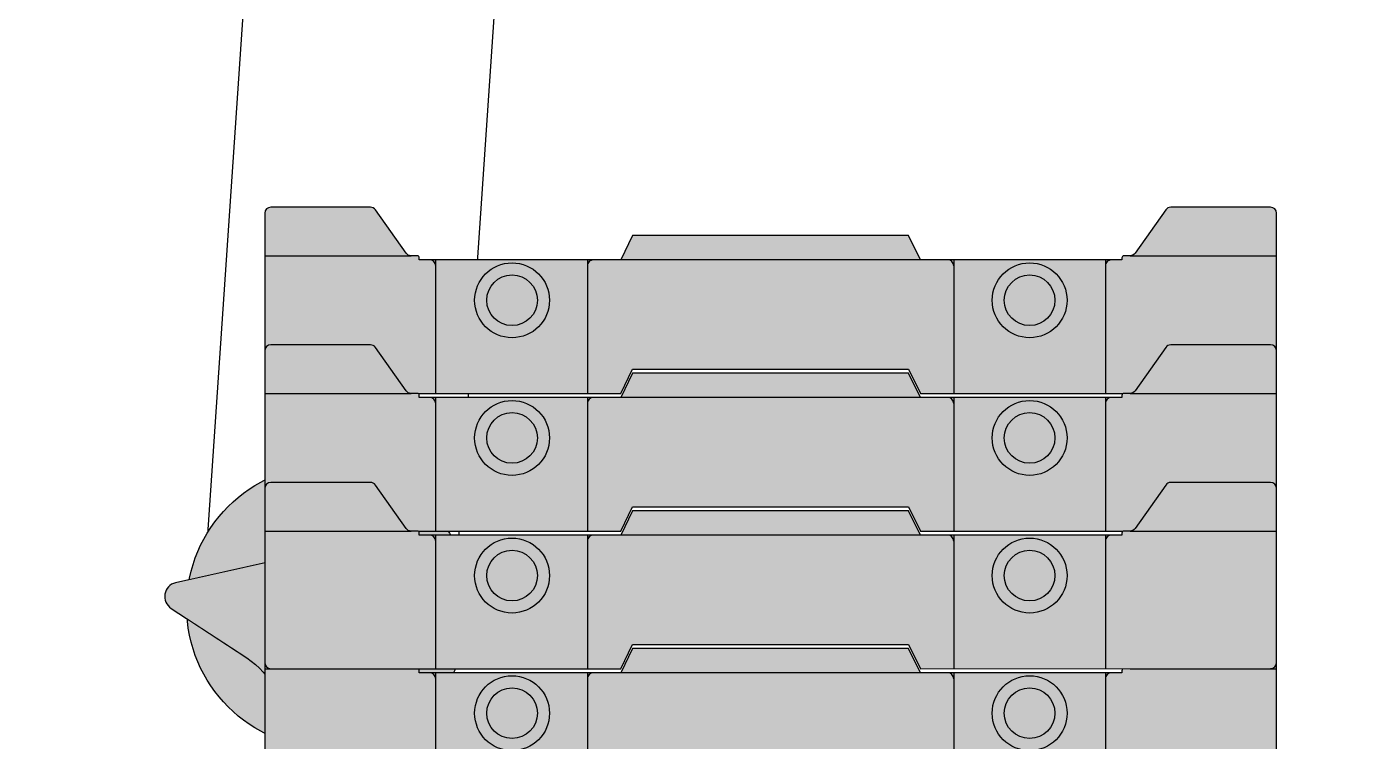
# Model space of a CAD drawing. Header units: millimetres. Extents: x 3847 to 29691, y 5505 to 44718.
# Drawn here: x 6124 to 9386, y 25791 to 27558 of the extents above; entities that cross this region are included whole.
import ezdxf
from ezdxf.enums import TextEntityAlignment as Align

# ---------------------------------------------------------------- set-up
doc = ezdxf.new("R2010")
doc.units = ezdxf.units.MM
doc.set_wipeout_variables(frame=1)
doc.layers.add('Техника. Кран Liebherr LR 1750', color=251, linetype='Continuous', lineweight=30)
doc.layers.add('Техника. Кран Liebherr LR 1750. Штриховка', color=7, linetype='Continuous', lineweight=15, true_color=0xefd96b)
doc.styles.get("Standard").update_dxf_attribs({"font": ''})
doc.styles.get('Standard').set_extended_font_data('Mipgost')

# ---------------------------------------------------------------- blocks, each defined once
blk = doc.blocks.new('BLOCK-20150606.23495026')
at = {"color": 0, "linetype": 'ByBlock', "lineweight": -2, "transparency": 16777216}
blk.add_wipeout([(-315.0061841530769, -244.138573537708), (-324.81701572673956, -277.88872280702435), (-351.847929157585, -300.35324396733813), (-386.8233791916582, -303.8235302353751), (-417.74168595977244, -287.10876734562135), (-417.74168595977244, -287.10876734562135), (-513.561807197596, -189.8484154427333), (-513.561807197596, -189.8484154427333), (-514.1728231372435, -189.093901804109), (-514.6265017287988, -188.23552715109236), (-514.9057369064685, -187.30565671660952), (-515.0000000374075, -186.33935150006437), (-515.0000000373566, -180.00000003080004), (-540.0000000374475, -180.00000003076002), (-540.0000000374312, -175.00000003073), (-11403.174797070786, -175.00000000653654), (-11403.174797070786, -175.00000000653654), (-11412.60442914633, -179.8947537966742), (-11422.28068229392, -184.28185999210655), (-11432.176250955536, -188.1489385547211), (-11442.26321068356, -191.48507691986651), (-11442.26321068356, -191.48507691986651), (-11570.00000003312, -230.00000000509772), (-12225.00000003762, -229.99999999227202), (-12225.000000035412, 230.00000000807086), (-11570.000000035316, 229.99999999596457), (-11442.263210682286, 191.48507690943643), (-11442.263210682286, 191.48507690943643), (-11432.17625095457, 188.14893854417824), (-11422.280682293273, 184.28185998147183), (-11412.604429146006, 179.89475378596217), (-11403.174797070786, 174.99999999576357), (-11403.174797070786, 174.99999999576357), (-690.3338314032453, 174.99999991332697), (-690.3338314032453, 174.99999991332697), (-660.8310083237438, 209.95308852064227), (-617.0000000359696, 223.02893210062757), (-573.1689917483964, 209.95308851996742), (-543.6661686694333, 174.9999999121983), (-543.6661686694333, 174.9999999121983), (-540.0000000363652, 174.999999912171), (-540.0000000363498, 179.9999999122765), (-315.00000003567766, 179.99999991157438), (-315.0000000355476, 174.99999991203367), (-243.64826218661983, 174.99999991101413), (-243.64826218661983, 174.99999991101413), (-234.5732552851232, 186.98277709937247), (-224.90959120147818, 198.49608660995818), (-214.68151722135372, 209.51104017614307), (-203.9146968021587, 219.99999996579209), (-203.9146968021587, 219.99999996579209), (-39.73356541664907, 219.99999996310726), (-39.73356541664907, 219.99999996310726), (-28.966744998391732, 209.51104017396938), (-18.738671019152207, 198.4960866083684), (-9.07500693633392, 186.98277709843114), (-3.559671313269064e-08, 174.99999991078585), (-3.559671313269064e-08, 174.99999991078585), (-3.559671313269064e-08, 174.99999991078585), (86.56491351613658, 152.09048532507677), (150.46513962295649, 89.36017988767708), (174.97012783195714, 3.233321883634744), (153.66390801976104, -83.74009425075928), (92.12493909405202, -148.78842566927142), (6.465540011419762, -174.880521514071), (-3.746117727132514e-08, -175.00000003478635), (-315.00000003720106, -175.0000000324626), (-315.0000000375021, -245.00000003383957)], dxfattribs=at).dxf.layer = 'Техника. Кран Liebherr LR 1750'
blk = doc.blocks.new('BLOCK-20150606.23523762')
at = {"color": 0, "linetype": 'ByBlock', "lineweight": -2, "transparency": 16777216}
blk.add_wipeout([(272.1831848633087, 310.48581840051565), (254.24913879576764, 373.02977628204417), (225.0484955635245, 431.1735559206468), (185.59037616232558, 482.907814291284), (137.23838126437983, 526.4447097390321), (81.66346766504515, 560.2796865273438), (20.78620306222595, 583.2434695414172), (-43.289605261967104, 594.5424723045105), (-108.34961418553154, 593.786221879828), (-172.14546840800188, 581.00085290336), (-232.47249951075977, 556.6282044185115), (-287.24591527835105, 521.5105507242555), (-334.5728463167623, 476.8614939108737), (-372.8177601688737, 424.224023984179), (-400.65898233451344, 365.4171959438688), (-417.1343709316985, 302.4732665589722), (-421.674566566039, 237.56746327882604), (-414.1226683534358, 172.9428123379846), (-394.73965612859547, 110.83262385871171), (-364.19537145772324, 53.38331272460101), (-323.54536913515335, 2.5802223952304075), (-274.19443913399004, -39.82098494441226), (-217.84805962564516, -72.35500086837521), (-156.4534587634142, -93.89750909760579), (-92.13232202740117, -103.70403982086532), (-27.10747064227391, -101.43569721419641), (36.37395507193645, -87.17087106277376), (96.11815277263668, -61.402527752837045), (150.0604719042107, -25.02117425208712), (196.3367642572515, 20.715916187675475), (233.34780553223442, 74.22815310205453), (259.81456161583617, 133.6662511390059), (274.8223896681427, 196.97613798925636), (278.23086582879444, 245.70308743941132)], dxfattribs=at)
at = {"layer": 'Техника. Кран Liebherr LR 1750. Штриховка', "true_color": 0xadadad, "transparency": 16777216}
h = blk.add_hatch(color=253, dxfattribs=at)
h.dxf.hatch_style = 1
edge = h.paths.add_edge_path()
edge.add_arc((-71.76913417113246, 245.7030874394113), 349.9999999999269, 0, 360)
at = {"color": 0, "linetype": 'ByBlock', "lineweight": -2, "transparency": 16777216}
blk.add_circle((-71.76913417113246, 245.7030874394113), 349.9999999999269, dxfattribs=at)
blk.add_wipeout([(394.6520101493067, -329.2545772047607), (394.6520101493067, -329.2545772047607), (388.1367082568359, -317.90603425284644), (380.6571083649609, -307.1685219087818), (372.27013474517094, -297.12375912500124), (363.03961733091256, -287.8481926114911), (292.35940555983416, -222.7644788189382), (292.35940555983416, -222.7644788189382), (273.8983707312135, -204.2133457921343), (257.1244234915109, -184.12382022477948), (242.1652237076208, -162.64879553684523), (229.1346199225227, -139.95170963319867), (229.13461992252257, -139.95170963319845), (154.36836386638686, 4.530565257552325), (154.3683638663868, 4.530565257552325), (137.31586553460966, 50.621225661850076), (132.01777366344007, 99.47884429379087), (138.7939786526262, 148.15347548709383), (157.2353439723616, 193.706222067334), (167.9561691980633, 210.86549346591323), (303.30919760381016, 404.9193807680256), (303.30919760381016, 404.9193807680256), (309.55406131953464, 423.1028878261636), (305.25242881659847, 441.8414632675094), (291.7022983954971, 455.4808260580676), (272.9923610929646, 459.9053596941276), (272.9923610929646, 459.9053596941276), (-100.25990722494305, 382.7734192066098), (-100.25990722494294, 382.7734192066098), (-119.1061569252584, 377.45742807659985), (-137.02633774245604, 369.5638858464017), (-153.66987161165432, 359.24721633508034), (-168.71115590885177, 346.70924775353296), (-168.71115590885165, 346.70924775353296), (-425.3175545951526, 100.21201995437127), (-425.3175545951526, 100.21201995437127), (-434.6880542233721, 82.57102991022725), (-432.8829960481884, 62.67749935368056), (-420.4903292075036, 47.0112106548263), (-401.54663151662686, 40.675035876876564), (-401.54663151662675, 40.675035876876564), (-178.09512120746888, 32.96569568095242), (-178.09512120746888, 32.96569568095242), (-129.55217806706287, 25.302840659098365), (-84.3433612387795, 6.033705836658328), (-45.19830751247568, -23.678268930822696), (-14.480533261475202, -62.03912164401481), (-7.146231125661956, -75.00519614043901), (69.27081854183048, -222.67755207778305), (69.27081854183051, -222.67755207778305), (80.27365556463744, -246.42396066714866), (89.16498759254674, -271.03896743564303), (95.87714622009398, -296.3352373188136), (100.35904786721213, -322.1202504285467), (100.3590478672121, -322.1202504285467), (112.66822651489656, -417.4096320949851), (112.66822651489659, -417.4096320949851), (114.90917733863262, -430.30213865054304), (118.26525665264279, -442.9502735928014), (122.71092266689175, -455.25777697769865), (128.21234117864503, -467.1309812730035), (128.21234117864503, -467.1309812730034), (151.19174185610768, -511.5375927666247), (151.19174185610768, -511.5375927666247), (175.85835707942545, -546.187498014776), (209.25919204016893, -572.5207861536738), (248.70873718438466, -588.4201958343991), (291.03515173298933, -592.6073752837104), (332.83528750754704, -584.7456649411962), (370.74831044175187, -565.4671657187073), (401.72591993387516, -536.321916527208), (423.2774397374243, -499.65326732331334), (433.6700744775925, -458.4094679900983), (432.06823067540654, -415.9066217711161), (418.60070052542534, -375.5620623864801), (417.63141082684143, -373.66118869843206)], dxfattribs=at)
at = {"layer": 'Техника. Кран Liebherr LR 1750. Штриховка', "transparency": 16777216}
h = blk.add_hatch(color=256, dxfattribs=at)
h.dxf.hatch_style = 1
edge = h.paths.add_edge_path()
edge.add_line((417.6314108268416, -373.6611886984319), (394.6520101493069, -329.2545772047605))
edge.add_arc((261.4321756666371, -398.1927792359637), 149.9999999962831, 27.36052596609641, 47.36052596717816)
edge.add_line((363.0396173309127, -287.848192611491), (292.3594055598344, -222.764478818938))
edge.add_arc((495.5742888858576, -2.075305568908306), 299.9999999916515, 207.3605259665919, 227.3605259676736, ccw=False)
edge.add_line((229.1346199225227, -139.9517096331983), (154.368363866387, 4.530565257552666))
edge.add_arc((331.9948098492395, 96.44816796859682), 200.0000000016114, 145.1041388165282, 207.3605259660174, ccw=False)
edge.add_line((167.9561691980634, 210.8654934659135), (303.3091976038103, 404.9193807680259))
edge.add_arc((274.6024354900001, 424.9424127297389), 34.99999999998096, 325.1041388168181, 452.6366581527806)
edge.add_line((272.9923610929648, 459.9053596941279), (-100.2599072249429, 382.7734192066101))
edge.add_arc((-71.76913417043026, 245.7030874377337), 140.0000000016914, 101.7420276916179, 133.8238069458017)
edge.add_line((-168.7111559088517, 346.7092477535334), (-425.3175545951526, 100.2120199543715))
edge.add_arc((-400.3780592342666, 75.65552242032352), 34.99999999993369, 135.4433433859364, 268.0866655555969)
edge.add_line((-401.5466315166268, 40.67503587687679), (-178.0951212074689, 32.96569568095251))
edge.add_arc((-184.7726771045967, -166.9227988517147), 199.9999999982385, 27.360525966592206, 88.08666555617788, ccw=False)
edge.add_line((-7.14623112566187, -75.00519614043878), (69.27081854183058, -222.6775520777828))
edge.add_arc((-197.1688504229597, -360.5539561424471), 299.999999993116, 7.3605259666856, 27.360525966527575, ccw=False)
edge.add_line((100.3590478672122, -322.1202504285466), (112.6682265148967, -417.4096320949851))
edge.add_arc((261.4321756679869, -398.1927792363539), 150.0000000047117, 187.3605259669308, 207.3605259667727)
edge.add_line((128.2123411786451, -467.1309812730033), (151.1917418561078, -511.5375927666246))
edge.add_arc((284.4895967378862, -442.7501614806728), 150.0000960633132, 207.2956818396928, 387.4253700935161)
at = {"color": 0, "linetype": 'ByBlock', "lineweight": -2, "transparency": 16777216}
for p, q in [((199.6455373852223, -105.2944760143728), (147.5152455389907, 19.19992946057755)), ((57.92109542351682, -178.4449211180909), (-12.72841804797645, -64.93861907403334)), ((166.9989767657244, -280.9809157348354), (220.2869105597492, -253.4056349209859)), ((227.0255117770866, -255.5483560026332), (332.7307548970275, -459.8187688797334)), ((270.5614988041052, -491.9899298291712), (164.8562556842226, -287.7195169521874)), ((277.3001000213262, -494.1326509109058), (330.5880338153511, -466.5573700970563))]:
    blk.add_line(p, q, dxfattribs=at)
blk.add_lwpolyline([(417.6314108268416, -373.6611886984319), (394.6520101493069, -329.2545772047605, 0.08748866353068012), (363.0396173309127, -287.848192611491), (292.3594055598344, -222.764478818938, -0.08748866353068004), (229.1346199225227, -139.9517096331983), (154.368363866387, 4.530565257552652, -0.2785296564077125), (167.9561691980634, 210.8654934659135), (303.3091976038103, 404.9193807680259, 0.6220367374451858), (272.9923610929648, 459.9053596941279), (-100.2599072249429, 382.7734192066101, 0.1409047302730653), (-168.7111559088517, 346.7092477535334), (-425.3175545951526, 100.2120199543715, 0.6534057206183268), (-401.5466315166268, 40.67503587687679), (-178.0951212074689, 32.96569568095251, -0.27134795046754), (-7.14623112566187, -75.00519614043878), (69.27081854183058, -222.6775520777828, -0.0874886635252292), (100.3590478672122, -322.1202504285466), (112.6682265148967, -417.4096320949851, 0.08748866352522928), (128.2123411786451, -467.1309812730033), (151.1917418561078, -511.5375927666246, 1.001132384420418), (417.6314108268416, -373.6611886984319)], format="xyb", dxfattribs=at)
blk.add_circle((-71.76913417113246, 245.7030874394113), 77.77421359151776, dxfattribs=at)
for centre, radius, start, end in [((125.8537116619118, -136.1937714177184), 79.99999999999326, 211.8798256300799, 22.72081665093137), ((222.5848506275506, -257.8462960705219), 5.000000000044653, 27.36052596781418, 117.3605259666905), ((169.296916833584, -285.421576884386), 5.00000000003417, 117.3605259666905, 207.3605259678141), ((272.9218760027143, -420.3960849856376), 70.00000000009113, 327.360525966177, 86.90708020213933), ((272.9218760027143, -420.3960849856376), 69.99999999995971, 147.360525966177, 267.3605259673175), ((328.2900937475206, -462.1167089475493), 5.000000000014558, 297.3605259666905, 27.36052596630731), ((275.002159953583, -489.6919897613407), 4.999999999978903, 207.3605259663073, 297.3605259648263)]:
    blk.add_arc(centre, radius, start, end, dxfattribs=at)
blk = doc.blocks.new('BLOCK-20150607.11570594')
at = {"color": 0, "linetype": 'ByBlock', "lineweight": -2, "transparency": 16777216}
blk.add_wipeout([(988.7704504667639, 230.00101186146276), (988.7704504667639, 230.00101186146276), (985.2189194468032, 229.57450243246922), (981.8693566225485, 228.31922885068207), (978.9122446777886, 226.30657591862382), (976.5157484295637, 223.65099903007285), (976.5157484295637, 223.65099903007285), (900.7780113422999, 116.35102469541198), (900.7780113422999, 116.35102469541198), (898.3815150943677, 113.69544780604588), (895.4244031496222, 111.68279487324025), (892.0748403251554, 110.42752129085238), (888.52330930483, 110.00101186146321), (888.52330930483, 110.00101186146321), (872.9623381593703, 110.00101186146321), (872.9623381593703, 110.00101186146321), (871.0489209975381, 109.62040952402367), (869.4268042534231, 108.53654576740155), (868.3429404967914, 106.91442902329277), (867.9623381593415, 105.00101186146321), (867.9623381593415, 100.0076273697814), (369.99999998956866, 100.0057177475951), (341.0256474618366, 160.00346396677583), (-341.0256474609631, 160.00346396677583), (-369.9999999995486, 100.00287994178143), (-867.9623381593409, 99.99696295516674), (-867.9623381593409, 105.00101186146321), (-867.9623381593409, 105.00101186146321), (-868.3429404967844, 106.91442902328822), (-869.426804253408, 108.53654576739541), (-871.0489209975153, 109.62040952401912), (-872.9623381593408, 110.00101186146321), (-888.5233093039569, 110.00101186146321), (-888.5233093039569, 110.00101186146321), (-892.0748403243429, 110.42752129109022), (-895.4244031487959, 111.68279487376753), (-898.3815150934336, 113.69544780688966), (-900.7780113411511, 116.35102469656977), (-900.7780113411511, 116.35102469656931), (-976.5157484286608, 223.65099903007285), (-976.5157484286608, 223.65099903007285), (-978.9122446767718, 226.3065759189285), (-981.8693566214929, 228.31922885130984), (-985.2189194457864, 229.57450243342032), (-988.7704504658611, 230.001011862719), (-988.7704504658611, 230.001011862719), (-1235.0000000004509, 230.00101186146276), (-1235.0000000004509, 230.00101186146276), (-1240.7402514859273, 228.8592048491323), (-1245.606601718249, 225.60761357926094), (-1248.8581929881204, 220.74126334693915), (-1250.000000000451, 215.00101186146276), (-1250.000000000451, -214.9992450941461), (-1250.000000000451, -214.9992450941461), (-1248.8585075643468, -220.7387370665631), (-1245.607764253593, -225.60468414916727), (-1240.7425299216472, -228.8564941033892), (-1235.0032883271485, -229.9992447337097), (-1235.0032883271485, -229.9992447337097), (-369.9999999995486, -229.9996234495593), (-341.0256474609631, -169.99903942462333), (341.0256474618366, -169.99903942462333), (370.0000000004514, -229.9996234495593), (1235.00328832712, -229.97482714622697), (1235.00328832712, -229.97482714622697), (1240.742529921022, -228.83207651572116), (1245.6077642523926, -225.580266561627), (1248.8585075627357, -220.71431947940823), (1249.9999999986908, -214.9748275075217), (1249.9999999986908, -214.9748275075217), (1249.9999999995491, 215.00101186146276), (1249.9999999995491, 215.00101186146276), (1248.8581929874254, 220.7412633468009), (1245.6066017177984, 225.60761357907427), (1240.7402514857206, 228.8592048489936), (1235.0000000004513, 230.00101186146276)], dxfattribs=at)
at = {"layer": 'Техника. Кран Liebherr LR 1750. Штриховка', "true_color": 0xadadad, "transparency": 16777216}
h = blk.add_hatch(color=253, dxfattribs=at)
h.dxf.hatch_style = 1
edge = h.paths.add_edge_path()
edge.add_line((1235.000000000451, 230.0010118614628), (988.7704504667636, 230.0010118614628))
edge.add_arc((988.7704504655862, 215.001011860768), 15.0000000006948, 89.99999999550289, 144.783626365361)
edge.add_line((976.5157484295632, 223.6509990300729), (900.7780113422997, 116.3510246954122))
edge.add_arc((888.52330930483, 125.0010118614628), 15.00000000000008, 270, 324.7836263787031, ccw=False)
edge.add_line((888.52330930483, 110.0010118614628), (872.9623381593701, 110.0010118614628))
edge.add_arc((872.9623381593556, 105.0010118614482), 5.000000000014552, 89.99999999983325, 179.9999999998332)
edge.add_line((867.962338159341, 105.0010118614628), (867.962338159341, 100.0076273697814))
edge.add_line((867.962338159341, 100.0076273697814), (369.9999999895684, 100.0057177475948))
edge.add_line((369.9999999895684, 100.0057177475948), (341.0256474618363, 160.0034639667756))
edge.add_line((341.0256474618363, 160.0034639667756), (-341.0256474609632, 160.0034639667756))
edge.add_line((-341.0256474609632, 160.0034639667756), (-369.9999999995489, 100.0028799417814))
edge.add_line((-369.9999999995489, 100.0028799417814), (-867.962338159341, 99.99696295516696))
edge.add_line((-867.962338159341, 99.99696295516696), (-867.962338159341, 105.0010118614628))
edge.add_arc((-872.962338159341, 105.0010118614628), 5, 0, 90)
edge.add_line((-872.962338159341, 110.0010118614628), (-888.5233093039569, 110.0010118614628))
edge.add_arc((-888.523309303096, 125.0010118610167), 14.99999999955394, 215.2163736150032, 269.9999999967114, ccw=False)
edge.add_line((-900.7780113411513, 116.3510246965695), (-976.515748428661, 223.6509990300729))
edge.add_arc((-988.7704504658959, 215.001011861396), 15.00000000132279, 35.21637363000981, 89.999999999868)
edge.add_line((-988.7704504658614, 230.0010118627188), (-1235.000000000451, 230.0010118614628))
edge.add_arc((-1235.000000000451, 215.0010118614628), 15, 90, 180)
edge.add_line((-1250.000000000451, 215.0010118614628), (-1250.000000000451, -214.9992450941463))
edge.add_arc((-1235.000000000451, -214.9992450941463), 15, 179.9999999999999, 269.987439517137)
edge.add_line((-1235.003288327149, -229.9992447337099), (-369.9999999995489, -229.9996234495593))
edge.add_line((-369.9999999995489, -229.9996234495593), (-341.0256474609632, -169.9990394246233))
edge.add_line((-341.0256474609632, -169.9990394246233), (341.0256474618363, -169.9990394246233))
edge.add_line((341.0256474618363, -169.9990394246233), (370.0000000004511, -229.9996234495593))
edge.add_line((370.0000000004511, -229.9996234495593), (1235.00328832712, -229.9748271462267))
edge.add_arc((1234.999999999549, -214.9748275075218), 14.99999999914158, 270.0125604861988, 360.0000000000003)
edge.add_line((1249.999999998691, -214.9748275075217), (1249.999999999549, 215.0010118614628))
edge.add_arc((1235, 215.0010118619139), 14.99999999954889, 359.9999999982769, 449.9999999982769)
at = {"layer": 'Техника. Кран Liebherr LR 1750. Штриховка', "true_color": 0x8c8c8c, "transparency": 16777216}
h = blk.add_hatch(color=252, dxfattribs=at)
h.dxf.hatch_style = 1
h.paths.add_polyline_path([(-827.5822736290429, 99.99744276715876), (-827.5822736290429, -229.9994231108302), (-452.5822736290429, -229.9995872933778), (-452.5822736290429, 100.0018986663511)])
h.paths.add_polyline_path([(-546.2441514651437, 0.007627369781403104, -1), (-731.2441514651437, 0.007627369781403104, -1)], flags=16)
h.paths.add_polyline_path([(-576.2441514651437, 0.007627369781403104, -1), (-701.2441514651437, 0.007627369781403104, -1)], flags=0)
h = blk.add_hatch(color=252, dxfattribs=at)
h.dxf.hatch_style = 1
h.paths.add_polyline_path([(827.4999999995489, 100.0074722018646), (452.4999999995489, 100.0060341245943), (452.4999999995489, -229.997258493203), (827.4999999995489, -229.9865086915836)])
h.paths.add_polyline_path([(547.4999999995489, 0.007627369781403104, -1), (732.4999999995489, 0.007627369781403104, -1)], flags=16)
h.paths.add_polyline_path([(577.4999999995489, 0.007627369781403104, -1), (702.4999999995489, 0.007627369781403104, -1)], flags=0)
at = {"color": 0, "linetype": 'ByBlock', "lineweight": -2, "transparency": 16777216}
for p, q in [((-827.5822736290429, 100.0076273697814), (-827.5822736290429, -229.9992447328223)), ((-452.5822736290429, 100.0076273697814), (-452.5822736290429, -229.9992447328223)), ((452.4999999995489, 100.0076273697814), (452.4999999995489, -230.0010118727187)), ((827.4999999995489, 100.0076273697814), (827.4999999995489, -230.0010118727187)), ((888.52330930483, 110.0010118614628), (1250.000000000451, 110.0010118614628))]:
    blk.add_line(p, q, dxfattribs=at)
blk.add_lwpolyline([(1235.000000000451, 230.0010118614628), (988.7704504667636, 230.0010118614628, 0.2436980353142994), (976.5157484295632, 223.6509990300729), (900.7780113422997, 116.3510246954122, -0.2436980353551851), (888.52330930483, 110.0010118614628), (872.9623381593701, 110.0010118614628, 0.414213562373095), (867.962338159341, 105.0010118614628), (867.962338159341, 100.0076273697814), (369.9999999895684, 100.0057177475948), (341.0256474618363, 160.0034639667756), (-341.0256474609632, 160.0034639667756), (-369.9999999995489, 100.0028799417814), (-867.962338159341, 99.99696295516696), (-867.962338159341, 105.0010118614628, 0.414213562373095), (-872.962338159341, 110.0010118614628), (-888.5233093039569, 110.0010118614628, -0.2436980353690761), (-900.7780113411513, 116.3510246965695), (-976.515748428661, 223.6509990300729, 0.2436980353142993), (-988.7704504658614, 230.0010118627188), (-1235.000000000451, 230.0010118614628, 0.414213562373095), (-1250.000000000451, 215.0010118614628), (-1250.000000000451, -214.9992450941463, 0.4141493552573599), (-1235.003288327149, -229.9992447337099), (-369.9999999995489, -229.9996234495593), (-341.0256474609632, -169.9990394246233), (341.0256474618363, -169.9990394246233), (370.0000000004511, -229.9996234495593), (1235.00328832712, -229.9748271462267, 0.414149355240312), (1249.999999998691, -214.9748275075217), (1249.999999999549, 215.0010118614628, 0.414213562373095), (1235.000000000451, 230.0010118614628)], format="xyb", dxfattribs=at)
for points in [[(-1250.000000000451, 110.0010118614628), (-888.5233093039569, 110.0010118614628)], [(369.9999999895684, 100.0057177475948), (-369.9999999995489, 100.0028799417814)]]:
    blk.add_lwpolyline(points, dxfattribs=at)
for centre, radius in [((-638.7441514651437, 0.007627369781403104), 92.5), ((639.9999999995489, 0.007627369781403104), 92.5), ((-638.7441514651437, 0.007627369781403104), 62.5), ((639.9999999995489, 0.007627369781403104), 62.5)]:
    blk.add_circle(centre, radius, dxfattribs=at)
for centre, radius, start, end in [((-842.4822736284259, 84.95801454966204), 15, 0, 89.987439517137), ((-437.482273628455, 84.86922970967498), 15.00000000283765, 89.987439517137, 180), ((437.5000000004511, 84.95801454966204), 15, 0, 89.987439517137), ((842.5000000004511, 84.86922970967498), 15.00000000283767, 89.987439517137, 180)]:
    blk.add_arc(centre, radius, start, end, dxfattribs=at)
blk = doc.blocks.new('*U144')
at = {"color": 0, "linetype": 'ByBlock', "lineweight": -2, "transparency": 16777216}
blk.add_lwpolyline([(-7788.561439213315, 4699.10921496605), (-7371.963596920155, 10825.99661721855), (-7990.534283535765, 10868.07161763322), (-8407.132125828924, 4741.184215380715)], close=True, dxfattribs=at)
at = {"layer": 'Defpoints', "color": 250, "linetype": 'ByBlock', "lineweight": -2}
blk.add_attdef('МАРКА', text='', height=250, dxfattribs=at).set_placement((-5007.652150567136, 2984.137492501528), align=Align.MIDDLE_CENTER)
at = {"color": 0, "linetype": 'ByBlock', "lineweight": -2, "ltscale": 20, "transparency": 16777216, "rotation": 328.736099887751}
blk.add_blockref('BLOCK-20150606.23523762', (-8164.014679388324, 4472.876366726377), dxfattribs=at)
at = {"color": 0, "linetype": 'ByBlock', "lineweight": -2, "ltscale": 20, "transparency": 16777216, "rotation": 319.4672989465461}
blk.add_blockref('BLOCK-20150606.23495026', (1100, 3972), dxfattribs=at)
at = {"color": 0, "linetype": 'ByBlock', "lineweight": -2, "transparency": 16777216}
for p in [(-7005.000000000684, 5477.017686126725), (-7005.000000000684, 4457.011614928022)]:
    blk.add_blockref('BLOCK-20150607.11570594', p, dxfattribs=at)
blk.add_blockref('BLOCK-20150607.11570594', (-7005.000000000684, 5137.015662396298), dxfattribs=at)
blk.add_blockref('BLOCK-20150607.11570594', (-7005.000000000684, 4797.013638662203), dxfattribs=at)

msp = doc.modelspace()

# ---------------------------------------------------------------- block references
at = {"layer": 'Техника. Кран Liebherr LR 1750'}
msp.add_blockref('*U144', (14967.56213264657, 21403.91128109325), dxfattribs=at)

doc.saveas('drawing.dxf')
